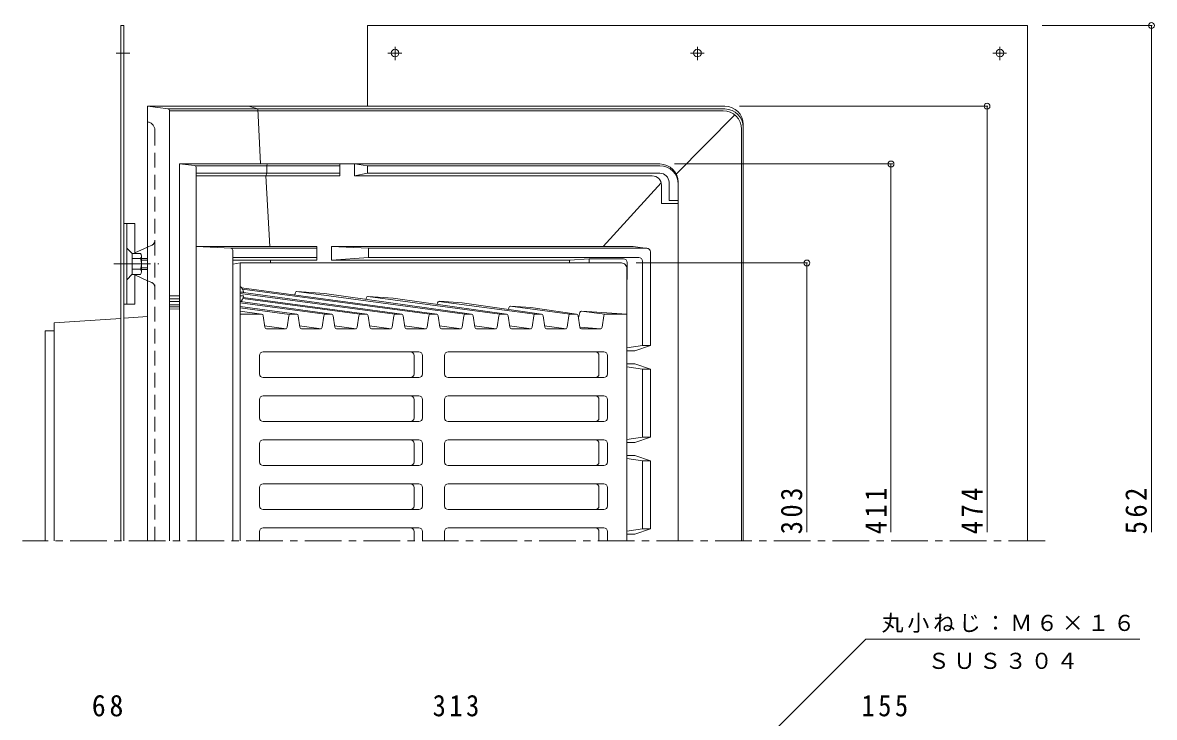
# Model space of a CAD drawing. Units: millimetres at full size, sheet at 1:4. Extents: x -507 to 522, y -549 to 542.
# Drawn here: x -309 to 308, y 163 to 542 of the extents above; entities that cross this region are included whole.
import ezdxf

# ---------------------------------------------------------------- set-up
doc = ezdxf.new("R2010")
doc.units = ezdxf.units.MM
doc.header["$LTSCALE"] = 4
doc.header["$PDMODE"] = 32
doc.header["$PDSIZE"] = 3.2
doc.linetypes.add('CHAIN1', pattern=[8, 5, -1, 1, -1])
doc.linetypes.add('DASHED2', pattern=[3, 2, -1])
for name, color, linetype, lineweight in [('0-0_通り芯', 4, 'Continuous', 9), ('0-1_躯体', 6, 'Continuous', 9), ('0-2_仕上', 3, 'Continuous', 9), ('0-4_その他', 7, 'Continuous', 9), ('0-5_寸法', 7, 'Continuous', 9), ('0-8', 2, 'Continuous', 9), ('0-A', 2, 'Continuous', 9)]:
    doc.layers.add(name, color=color, linetype=linetype, lineweight=lineweight)
doc.styles.add('ＭＳ ゴシック', font='')
doc.styles.get('ＭＳ ゴシック').set_extended_font_data('MS Gothic')

msp = doc.modelspace()

# ---------------------------------------------------------------- linework, layer by layer
at = {"layer": '0-0_通り芯'}
for p, q in [((73.894, 496.369), (-241.106, 496.369)), ((-229.982, 494.979), (-241.106, 496.369)), ((-241.106, 496.369), (-241.106, 259.369)), ((73.894, 494.869), (-229.636, 494.869)), ((-229.106, 493.987), (-229.106, 259.369)), ((72.894, 493.869), (-229.106, 493.869)), ((79.202, 491.628), (47.284, 459.374)), ((82.894, 483.869), (82.894, 259.369)), ((83.894, 486.369), (83.894, 259.369)), ((-248.106, 416.369), (-241.106, 419.551)), ((-248.106, 404.369), (-241.106, 401.188)), ((-223.644, 392.989), (-229.106, 392.989)), ((-223.644, 391.311), (-229.106, 391.311)), ((-223.644, 389.813), (-229.106, 389.813)), ((-223.644, 388.031), (-229.106, 388.031)), ((-223.644, 386.869), (-229.106, 386.869)), ((-229.106, 385.869), (-223.644, 385.624)), ((-292.112, 378.207), (-255.706, 380.631)), ((-292.112, 378.207), (-292.112, 259.369)), ((-254.106, 380.737), (-241.106, 381.603)), ((-292.112, 373.877), (-297.023, 373.877)), ((-297.023, 373.877), (-297.023, 259.369))]:
    msp.add_line(p, q, dxfattribs=at)
at = {"layer": '0-0_通り芯', "linetype": 'DASHED2'}
for p, q in [((-240.683, 487.764), (-241.106, 487.869)), ((-237.106, 482.97), (-237.106, 259.369)), ((-241.106, 419.551), (-238.865, 420.57)), ((-241.106, 401.188), (-238.865, 400.169))]:
    msp.add_line(p, q, dxfattribs=at)
at = {"layer": '0-0_通り芯', "linetype": 'CHAIN1'}
for p, q in [((-259.505, 410.369), (-234.92, 410.369)), ((248.587, 259.369), (-309.32, 259.369))]:
    msp.add_line(p, q, dxfattribs=at)
at = {"layer": '0-0_通り芯'}
msp.add_lwpolyline([(-185.994, 496.369), (-181.023, 494.869), (-179.46, 464.869)], dxfattribs=at)
for centre, radius, end in [((-230.106, 493.987), 1, 82.87512), ((73.894, 486.369), 10, 90), ((73.894, 484.869), 10, 90), ((72.894, 483.869), 10, 90)]:
    msp.add_arc(centre, radius, 0, end, dxfattribs=at)
at = {"layer": '0-0_通り芯', "linetype": 'DASHED2'}
for centre, radius, start, end in [((-242.106, 482.97), 5, 0, 73.46331), ((-240.106, 423.301), 3, 294.44357, 0), ((-240.106, 397.438), 3, 0, 65.55643)]:
    msp.add_arc(centre, radius, start, end, dxfattribs=at)
at = {"layer": '0-1_躯体'}
for p, q in [((38.356, 464.869), (-223.644, 464.869)), ((-215.533, 463.968), (-223.644, 464.869)), ((-223.644, 464.869), (-223.644, 259.369)), ((-136.213, 463.869), (-215.198, 463.869)), ((-176.116, 463.869), (-175.914, 464.869)), ((-136.213, 464.869), (-136.213, 458.369)), ((-128.213, 464.869), (-128.213, 458.369)), ((-121.145, 463.87), (-128.213, 464.869)), ((-121.145, 463.87), (-121.145, 459.869)), ((38.41, 463.869), (-121.145, 463.869)), ((-214.643, 462.974), (-214.643, 259.369)), ((-214.643, 459.869), (-136.213, 459.869)), ((-214.643, 458.369), (-136.213, 458.369)), ((-174.53, 419.869), (-176.542, 458.369)), ((-128.213, 458.369), (-121.145, 459.869)), ((-128.213, 458.369), (34.245, 458.369)), ((-121.145, 459.869), (38.379, 459.869)), ((7.393, 419.869), (39.052, 454.648)), ((39.219, 453.369), (39.219, 443.369)), ((43.356, 454.869), (43.356, 444.869)), ((48.356, 454.869), (48.356, 259.369)), ((48.356, 444.869), (43.356, 444.869)), ((48.356, 443.369), (39.219, 443.369)), ((-214.643, 419.869), (-148.822, 419.869)), ((-195.594, 418.917), (-214.643, 419.869)), ((-195.335, 418.869), (-148.822, 418.869)), ((-194.644, 417.918), (-194.644, 259.369)), ((-194.644, 413.869), (-148.822, 413.869)), ((-148.822, 419.869), (-148.822, 412.369)), ((-140.822, 419.869), (-140.822, 412.369)), ((-120.645, 418.869), (-140.822, 419.869)), ((23.521, 419.869), (-140.822, 419.869)), ((-140.822, 412.369), (-120.645, 413.869)), ((-120.645, 418.869), (-120.645, 413.869)), ((31.284, 418.869), (-120.645, 418.869)), ((26.857, 413.869), (-120.645, 413.869)), ((23.776, 419.853), (31.54, 418.853)), ((33.284, 416.869), (33.284, 365.87)), ((-194.644, 412.369), (-148.822, 412.369)), ((-174.06, 410.869), (-174.138, 412.369)), ((-140.822, 412.369), (-10.489, 412.369)), ((-10.988, 412.369), (-0.142, 413.119)), ((-10.988, 412.369), (-10.988, 410.869)), ((-0.142, 413.119), (-0.142, 410.869)), ((18.514, 413.119), (-0.142, 413.119)), ((20.514, 411.119), (20.514, 401.869)), ((28.857, 411.869), (28.857, 365.87)), ((20.357, 364.533), (28.857, 365.869)), ((33.284, 365.869), (24.642, 362.869)), ((33.284, 365.87), (28.857, 365.87)), ((24.642, 362.869), (20.357, 362.869)), ((24.642, 355.869), (20.357, 355.869)), ((20.357, 354.206), (28.857, 352.869)), ((33.284, 352.869), (24.642, 355.869)), ((33.284, 352.869), (28.857, 352.869)), ((28.857, 352.869), (28.857, 315.869)), ((33.284, 352.869), (33.284, 315.869)), ((20.357, 314.533), (28.857, 315.869)), ((33.284, 315.869), (24.642, 312.869)), ((33.284, 315.869), (28.857, 315.869)), ((24.642, 312.869), (20.357, 312.869)), ((24.642, 305.869), (20.357, 305.869)), ((20.357, 304.206), (28.857, 302.869)), ((33.284, 302.869), (24.642, 305.869)), ((33.284, 302.869), (28.857, 302.869)), ((28.857, 302.869), (28.857, 265.869)), ((33.284, 302.869), (33.284, 265.869)), ((20.357, 264.533), (28.857, 265.869)), ((33.284, 265.869), (24.642, 262.869)), ((33.284, 265.869), (28.857, 265.869)), ((24.642, 262.869), (20.357, 262.869))]:
    msp.add_line(p, q, dxfattribs=at)
for points in [[(-176.116, 463.869), (-176.116, 459.869), (-176.542, 458.369)], [(20.357, 401.855), (20.514, 401.869), (20.357, 401.869)]]:
    msp.add_lwpolyline(points, dxfattribs=at)
for centre, radius, start, end in [((-215.643, 462.974), 1, 0, 83.65983), ((38.356, 454.869), 10, 0, 90), ((38.356, 453.87), 10, 0, 90), ((38.356, 453.869), 10, 0, 90), ((34.219, 453.369), 5, 0, 89.69598), ((38.356, 454.869), 5, 0, 89.73719), ((-195.644, 417.918), 1, 0, 87.13759), ((23.521, 417.869), 2, 82.6601, 90), ((26.857, 411.869), 2, 0, 90), ((31.284, 416.869), 2, 0, 90), ((18.514, 411.119), 2, 0, 90)]:
    msp.add_arc(centre, radius, start, end, dxfattribs=at)
at = {"layer": '0-2_仕上'}
for p, q in [((-190.644, 410.869), (-190.644, 259.369)), ((20.357, 407.87), (20.357, 259.369)), ((-189.949, 397.407), (-83.41, 382.966)), ((-87.106, 382.907), (-189.419, 396.67)), ((-68.014, 382.907), (-159.921, 395.27)), ((-159.63, 395.293), (-144.631, 394.267)), ((-106.215, 382.906), (-190.644, 394.264)), ((-144.399, 382.906), (-190.644, 389.127)), ((-190.498, 389.776), (-140.686, 382.966)), ((-190.178, 394.869), (-102.5, 382.966)), ((-125.307, 382.906), (-189.186, 391.5)), ((-188.929, 392.131), (-121.594, 382.966)), ((-160.69, 394.426), (-160.814, 393.488)), ((-144.631, 394.267), (-64.33, 382.966)), ((-121.828, 391.767), (-121.915, 391.102)), ((-48.922, 382.907), (-121.059, 392.611)), ((-120.768, 392.633), (-107.102, 391.698)), ((-107.102, 391.698), (-45.238, 382.965)), ((-82.966, 389.107), (-83.066, 388.349)), ((-29.83, 382.907), (-82.197, 389.951)), ((-81.906, 389.974), (-69.573, 389.13)), ((-69.573, 389.13), (-26.145, 382.965)), ((-190.644, 387.227), (-159.776, 382.966)), ((-163.678, 382.809), (-190.644, 386.437)), ((-179.005, 382.975), (-190.644, 384.541)), ((-179.005, 382.975), (-190.644, 382.975)), ((-159.913, 382.975), (-163.126, 382.975)), ((-144.034, 382.975), (-140.821, 382.975)), ((-124.942, 382.975), (-121.729, 382.975)), ((-105.85, 382.975), (-102.637, 382.975)), ((-86.741, 382.975), (-83.546, 382.975)), ((-67.65, 382.975), (-64.47, 382.975)), ((-48.558, 382.975), (-45.378, 382.975)), ((-44.104, 386.447), (-44.216, 385.596)), ((-10.738, 382.907), (-43.335, 387.292)), ((-43.044, 387.315), (-32.044, 386.562)), ((-32.044, 386.562), (-7.052, 382.965)), ((-29.466, 382.975), (-26.286, 382.975)), ((-10.374, 382.975), (-7.194, 382.975)), ((-5.32, 383.903), (-6.048, 380.951)), ((8.353, 382.907), (-4.553, 384.643)), ((-4.281, 384.662), (20.357, 382.975)), ((8.718, 382.975), (20.357, 382.975)), ((-178.013, 382.106), (-177.182, 375.801)), ((-164.934, 375.803), (-164.117, 382.104)), ((-158.922, 382.106), (-158.09, 375.801)), ((-145.842, 375.803), (-145.026, 382.104)), ((-139.83, 382.106), (-138.998, 375.801)), ((-126.75, 375.803), (-125.934, 382.104)), ((-120.738, 382.106), (-119.906, 375.801)), ((-107.658, 375.803), (-106.842, 382.104)), ((-101.646, 382.106), (-100.814, 375.801)), ((-88.564, 375.801), (-87.733, 382.106)), ((-82.554, 382.106), (-81.722, 375.801)), ((-69.472, 375.801), (-68.641, 382.106)), ((-63.479, 382.109), (-62.632, 375.799)), ((-50.381, 375.801), (-49.549, 382.106)), ((-44.387, 382.109), (-43.54, 375.799)), ((-31.289, 375.801), (-30.457, 382.106)), ((-25.295, 382.109), (-24.449, 375.799)), ((-12.197, 375.801), (-11.365, 382.106)), ((-6.203, 382.109), (-5.357, 375.799)), ((7.727, 382.106), (6.895, 375.801)), ((-165.56, 375.001), (-177.284, 376.578)), ((-176.19, 374.932), (-165.925, 374.932)), ((-146.468, 375.001), (-158.193, 376.578)), ((-157.099, 374.932), (-146.833, 374.932)), ((-127.376, 375.001), (-139.101, 376.578)), ((-138.007, 374.932), (-127.742, 374.932)), ((-108.285, 375.001), (-120.009, 376.578)), ((-118.915, 374.932), (-108.65, 374.932)), ((-89.195, 374.999), (-100.915, 376.576)), ((-99.823, 374.932), (-89.556, 374.932)), ((-70.097, 375), (-81.827, 376.578)), ((-80.731, 374.932), (-70.464, 374.932)), ((-51.007, 375), (-62.737, 376.578)), ((-61.641, 374.932), (-51.372, 374.932)), ((-31.915, 375), (-43.645, 376.578)), ((-42.549, 374.932), (-32.28, 374.932)), ((-12.824, 375), (-24.553, 376.578)), ((-23.457, 374.932), (-13.188, 374.932)), ((-5.36, 375.821), (6.194, 374.975)), ((-4.366, 374.932), (5.904, 374.932)), ((-180.037, 360.37), (-180.037, 350.369)), ((-178.037, 362.369), (-93.154, 362.369)), ((-95.75, 350.369), (-95.75, 360.37)), ((-91.153, 350.369), (-91.153, 360.37)), ((-79.133, 360.37), (-79.133, 350.369)), ((-77.133, 362.369), (7.75, 362.369)), ((5.154, 360.37), (5.154, 350.369)), ((9.75, 360.37), (9.75, 350.369)), ((-178.037, 348.369), (-93.154, 348.369)), ((-77.133, 348.369), (7.75, 348.369)), ((-180.037, 336.37), (-180.037, 326.369)), ((-178.037, 338.37), (-93.154, 338.37)), ((-95.75, 326.369), (-95.75, 336.37)), ((-91.153, 326.369), (-91.153, 336.37)), ((-79.133, 336.37), (-79.133, 326.369)), ((-77.133, 338.37), (7.75, 338.37)), ((5.154, 336.37), (5.154, 326.369)), ((9.75, 336.37), (9.75, 326.369)), ((-178.037, 324.369), (-93.154, 324.369)), ((-77.133, 324.369), (7.75, 324.369)), ((-180.037, 312.37), (-180.037, 302.37)), ((-178.037, 314.369), (-93.154, 314.369)), ((-95.75, 302.37), (-95.75, 312.37)), ((-91.153, 302.37), (-91.153, 312.37)), ((-79.133, 312.37), (-79.133, 302.37)), ((-77.133, 314.369), (7.75, 314.369)), ((5.154, 312.37), (5.154, 302.37)), ((9.75, 312.37), (9.75, 302.37)), ((-178.037, 300.369), (-93.154, 300.369)), ((-77.133, 300.369), (7.75, 300.369)), ((-178.037, 290.37), (-93.154, 290.37)), ((-77.133, 290.37), (7.75, 290.37)), ((-180.037, 288.37), (-180.037, 278.369)), ((-95.75, 278.369), (-95.75, 288.37)), ((-91.153, 278.369), (-91.153, 288.37)), ((-79.133, 288.37), (-79.133, 278.369)), ((5.154, 288.37), (5.154, 278.369)), ((9.75, 288.37), (9.75, 278.369)), ((-178.037, 276.369), (-93.154, 276.369)), ((-77.133, 276.369), (7.75, 276.369)), ((-178.037, 266.37), (-93.154, 266.37)), ((-77.133, 266.37), (7.75, 266.37)), ((-180.037, 264.369), (-180.037, 259.369)), ((-95.75, 259.369), (-95.75, 264.369)), ((-91.153, 259.369), (-91.153, 264.369)), ((-79.133, 264.369), (-79.133, 259.369)), ((5.154, 264.369), (5.154, 259.369)), ((9.75, 264.369), (9.75, 259.369))]:
    msp.add_line(p, q, dxfattribs=at)
msp.add_lwpolyline([(17.356, 410.869), (-190.644, 410.869), (-194.644, 410.142)], dxfattribs=at)
for centre, radius, start, end in [((17.356, 407.87), 3, 359.99953, 90), ((-159.698, 394.295), 1, 86.08226, 172.48941), ((-120.836, 391.636), 1, 86.08508, 172.48978), ((-81.974, 388.976), 1, 86.08508, 172.48978), ((-179.005, 381.975), 1, 7.51305, 90), ((-163.126, 381.975), 1, 90, 172.61848), ((-159.913, 381.975), 1, 7.51305, 90), ((-144.034, 381.975), 1, 90, 172.61848), ((-140.821, 381.975), 1, 7.51323, 90), ((-124.942, 381.975), 1, 90, 172.61848), ((-121.729, 381.975), 1, 7.51323, 90), ((-105.85, 381.975), 1, 90, 172.61848), ((-102.637, 381.975), 1, 7.51323, 90), ((-86.741, 381.975), 1, 90, 172.48695), ((-83.546, 381.975), 1, 7.51305, 90), ((-67.65, 381.975), 1, 90, 172.48695), ((-64.47, 381.975), 1, 7.63948, 90), ((-48.558, 381.975), 1, 90, 172.48695), ((-45.378, 381.975), 1, 7.64229, 90), ((-43.112, 386.317), 1, 86.08508, 172.48978), ((-29.466, 381.975), 1, 90, 172.48695), ((-26.286, 381.975), 1, 7.63948, 90), ((-10.374, 381.975), 1, 90, 172.48695), ((-7.194, 381.975), 1, 7.64229, 90), ((-4.349, 383.664), 1, 86.08508, 166.1483), ((8.718, 381.975), 1, 90, 172.48695), ((-176.19, 375.931), 1, 187.51305, 270), ((-165.925, 375.932), 1, 270, 352.61847), ((-157.099, 375.932), 1, 187.51305, 270), ((-146.833, 375.932), 1, 270, 352.61847), ((-138.007, 375.932), 1, 187.51323, 270), ((-127.742, 375.932), 1, 270, 352.61847), ((-118.915, 375.932), 1, 187.51323, 270), ((-108.65, 375.932), 1, 270, 352.61847), ((-99.823, 375.932), 1, 187.51323, 270), ((-89.556, 375.932), 1, 270, 352.48695), ((-80.731, 375.932), 1, 187.51305, 270), ((-70.464, 375.932), 1, 270, 352.48695), ((-61.641, 375.932), 1, 187.63948, 270), ((-51.372, 375.932), 1, 270, 352.48695), ((-42.549, 375.932), 1, 187.63948, 270), ((-32.28, 375.932), 1, 270, 352.48695), ((-23.457, 375.932), 1, 187.6391, 270), ((-13.188, 375.932), 1, 270, 352.48695), ((-4.366, 375.932), 1, 187.63948, 270), ((5.904, 375.932), 1, 270, 352.48695), ((-178.037, 360.37), 2, 90, 180), ((-97.75, 360.37), 2, 0, 90), ((-93.154, 360.37), 2, 0, 90), ((-77.133, 360.37), 2, 90, 180), ((3.154, 360.37), 2, 0, 90), ((7.75, 360.37), 2, 0, 90), ((-178.037, 350.369), 2, 180, 270), ((-97.75, 350.369), 2, 270, 0), ((-93.154, 350.369), 2, 270, 0), ((-77.133, 350.369), 2, 180, 270), ((3.154, 350.369), 2, 270, 0), ((7.75, 350.369), 2, 270, 0), ((-178.037, 336.37), 2, 90, 180), ((-97.75, 336.37), 2, 0, 90), ((-93.154, 336.37), 2, 0, 90), ((-77.133, 336.37), 2, 90, 180), ((3.154, 336.37), 2, 0, 90), ((7.75, 336.37), 2, 0, 90), ((-178.037, 326.369), 2, 180, 270), ((-97.75, 326.369), 2, 270, 0), ((-93.154, 326.369), 2, 270, 0), ((-77.133, 326.369), 2, 180, 270), ((3.154, 326.369), 2, 270, 0), ((7.75, 326.369), 2, 270, 0), ((-178.037, 312.37), 2, 90, 180), ((-97.75, 312.37), 2, 0, 90), ((-93.154, 312.37), 2, 0, 90), ((-77.133, 312.37), 2, 90, 180), ((3.154, 312.37), 2, 0, 90), ((7.75, 312.37), 2, 0, 90), ((-178.037, 302.37), 2, 180, 270), ((-97.75, 302.37), 2, 270, 0), ((-93.154, 302.37), 2, 270, 0), ((-77.133, 302.37), 2, 180, 270), ((3.154, 302.37), 2, 270, 0), ((7.75, 302.37), 2, 270, 0), ((-178.037, 288.37), 2, 90, 180), ((-97.75, 288.37), 2, 0, 90), ((-93.154, 288.37), 2, 0, 90), ((-77.133, 288.37), 2, 90, 180), ((3.154, 288.37), 2, 0, 90), ((7.75, 288.37), 2, 0, 90), ((-178.037, 278.369), 2, 180, 270), ((-97.75, 278.369), 2, 270, 0), ((-93.154, 278.369), 2, 270, 0), ((-77.133, 278.369), 2, 180, 270), ((3.154, 278.369), 2, 270, 0), ((7.75, 278.369), 2, 270, 0), ((-178.037, 264.369), 2, 90, 180), ((-97.75, 264.369), 2, 0, 90), ((-93.154, 264.369), 2, 0, 90), ((-77.133, 264.369), 2, 90, 180), ((3.154, 264.369), 2, 0, 90), ((7.75, 264.369), 2, 0, 90)]:
    msp.add_arc(centre, radius, start, end, dxfattribs=at)
at = {"layer": '0-4_その他'}
for p, q in [((306.942, 540.369), (246.894, 540.369)), ((306.585, 540.369), (306.585, 264.137)), ((217.264, 496.369), (81.894, 496.369)), ((216.885, 496.369), (216.885, 264.137)), ((165.448, 464.869), (46.356, 464.869)), ((164.481, 464.869), (164.481, 264.137)), ((118.958, 410.87), (25.356, 410.87)), ((118.595, 410.87), (118.595, 264.137))]:
    msp.add_line(p, q, dxfattribs=at)
for p in [(306.585, 540.369), (216.885, 496.369), (164.481, 464.869), (118.595, 410.87)]:
    msp.add_point(p, dxfattribs=at)
at = {"layer": '0-5_寸法'}
for p in [(-188.736, -133.704), (300.262, 205.746)]:
    msp.add_line(p, (150.714, 205.746), dxfattribs=at)
at = {"layer": '0-8'}
for p, q in [((-255.706, 540.369), (-254.106, 540.369)), ((-255.706, 259.369), (-255.706, 540.369)), ((-254.106, 540.369), (-254.106, 259.369)), ((238.894, 540.369), (-121.106, 540.369)), ((-121.106, 496.369), (-121.106, 540.369)), ((238.894, 540.369), (238.894, 259.369)), ((-248.106, 432.369), (-254.106, 432.369)), ((-252.506, 432.369), (-252.506, 388.369)), ((-248.106, 416.119), (-248.106, 432.369)), ((-249.506, 416.032), (-252.506, 419.032)), ((-249.506, 405.057), (-249.506, 415.682)), ((-249.506, 404.707), (-252.506, 401.707)), ((-248.106, 388.369), (-248.106, 404.619)), ((-248.106, 388.369), (-254.106, 388.369))]:
    msp.add_line(p, q, dxfattribs=at)
at = {"layer": '0-8', "linetype": 'CHAIN1'}
for p, q in [((-258.356, 525.369), (-250.8, 525.369)), ((-109.968, 525.369), (-102.412, 525.369)), ((-106.106, 528.846), (-106.106, 521.583)), ((55.031, 525.369), (62.588, 525.369)), ((58.894, 528.846), (58.894, 521.583)), ((220.031, 525.369), (227.588, 525.369)), ((223.894, 528.846), (223.894, 521.583))]:
    msp.add_line(p, q, dxfattribs=at)
at = {"layer": '0-8'}
for centre in [(-106.106, 525.369), (58.894, 525.369), (223.894, 525.369)]:
    msp.add_circle(centre, 2.1, dxfattribs=at)
at = {"layer": '0-A'}
for p, q in [((-244.997, 416.119), (-249.506, 416.119)), ((-249.506, 416.119), (-249.506, 415.682)), ((-244.506, 406.063), (-244.506, 414.676)), ((-244.997, 413.233), (-249.506, 413.233)), ((-244.506, 413.369), (-241.106, 413.369)), ((-244.506, 412.499), (-241.106, 412.499)), ((-244.506, 408.239), (-241.106, 408.239)), ((-244.997, 407.506), (-249.506, 407.506)), ((-249.506, 404.619), (-249.506, 405.057)), ((-244.997, 404.619), (-249.506, 404.619)), ((-244.506, 407.369), (-241.106, 407.369)), ((-190.644, 394.869), (-188.736, 394.869)), ((-190.644, 392.869), (-188.736, 392.869))]:
    msp.add_line(p, q, dxfattribs=at)
for centre, radius, start, end in [((-246.874, 414.676), 2.368, 322.44278, 37.55722), ((-253.104, 410.369), 8.598, 340.548, 19.452), ((-246.874, 406.063), 2.368, 322.44278, 37.55722), ((-194.089, 393.869), 5.445, 10.58209, 50.74803), ((-194.089, 393.869), 5.445, 309.25197, 349.41794)]:
    msp.add_arc(centre, radius, start, end, dxfattribs=at)

# ---------------------------------------------------------------- texts
at = {"layer": '0-4_その他', "color": 2, "char_height": 11.73, "attachment_point": 7, "rotation": 90, "style": 'ＭＳ ゴシック'}
for s, insert in [('\\T1.27;\\W0.9;303', (116.195, 262.902)), ('\\T1.27;\\W0.9;411', (162.081, 262.902)), ('\\T1.27;\\W0.9;474', (214.485, 262.902)), ('\\T1.27;\\W0.9;562', (304.185, 262.902))]:
    msp.add_mtext(s, dxfattribs=dict(at, insert=insert))
at = {"layer": '0-4_その他', "color": 2, "char_height": 11.73, "attachment_point": 7, "style": 'ＭＳ ゴシック'}
for s, insert in [('\\T1.27;\\W0.95;68', (-271.565, 163.437)), ('\\T1.27;\\W0.9;313', (-85.606, 163.437)), ('\\T1.27;\\W0.9;155', (148.394, 163.437))]:
    msp.add_mtext(s, dxfattribs=dict(at, insert=insert))
at = {"layer": '0-5_寸法', "char_height": 8.798, "attachment_point": 7, "style": 'ＭＳ ゴシック'}
for s, insert in [('\\T1.17;丸小ねじ：Ｍ６×１６', (159.352, 209.171)), ('\\T1.17;ＳＵＳ３０４', (184.488, 189.314))]:
    msp.add_mtext(s, dxfattribs=dict(at, insert=insert))

doc.saveas('drawing.dxf')
